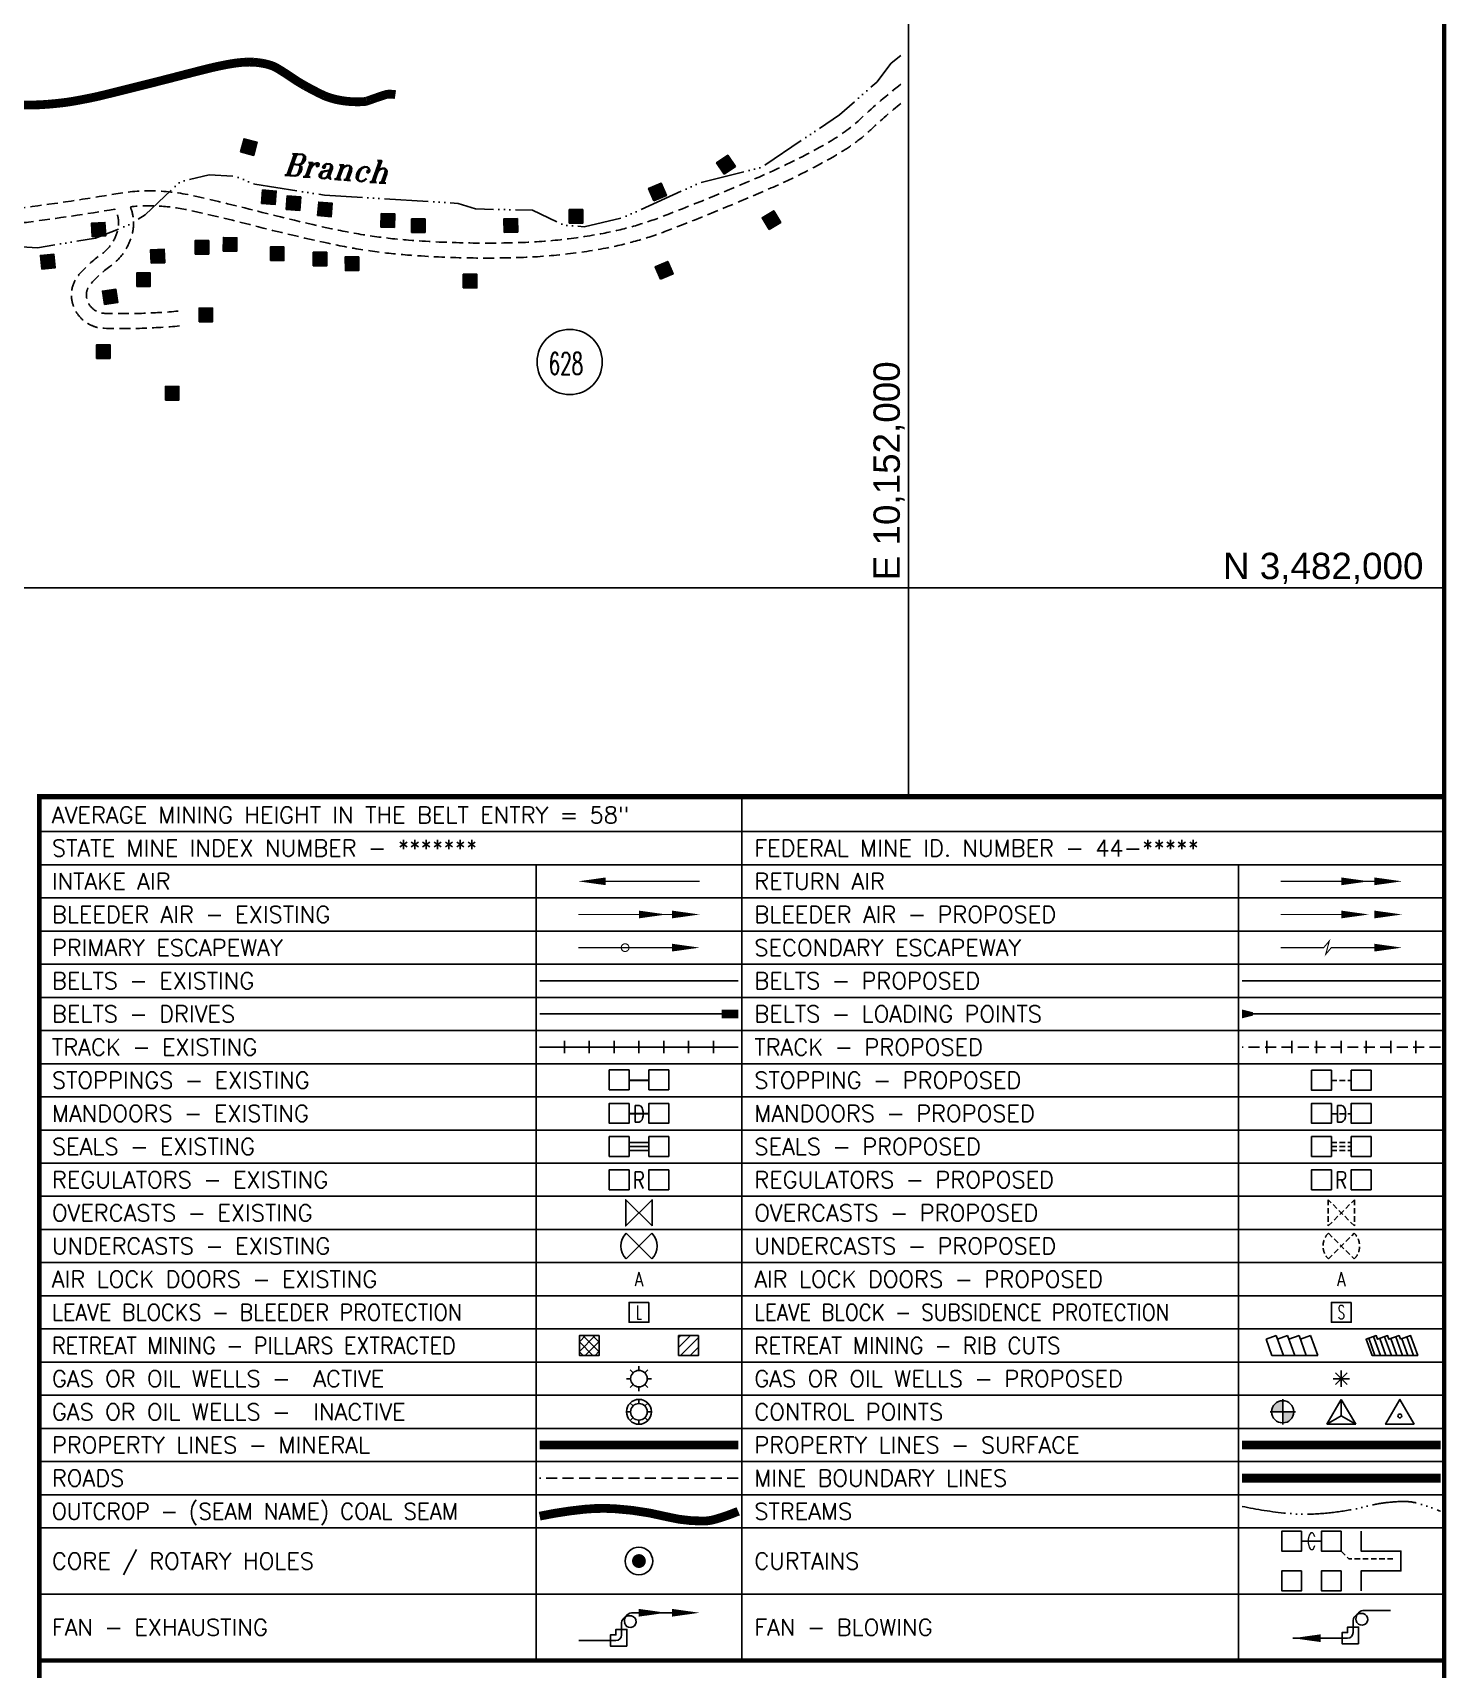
# Model space of a CAD drawing. Header units: inches. Extents: x 10131215 to 10153225, y 3476725 to 3491422.
# Drawn here: x 10150005 to 10153225, y 3479537 to 3483264 of the extents above; entities that cross this region are included whole.
import ezdxf
from ezdxf.enums import TextEntityAlignment as Align

# ---------------------------------------------------------------- set-up
doc = ezdxf.new("R2010")
doc.units = ezdxf.units.IN
doc.header["$LTSCALE"] = 100
doc.header["$MEASUREMENT"] = 0
for name, pattern in [('DASHDOT', [1, 0.5, -0.25, 0, -0.25]), ('DASHED', [0.75, 0.5, -0.25]), ('DASHED2', [0.375, 0.25, -0.125]), ('HIDDEN', [0.375, 0.25, -0.125]), ('HIDDEN2', [0.1875, 0.125, -0.0625]), ('PHANTOM', [2.5, 1.25, -0.25, 0.25, -0.25, 0.25, -0.25]), ('STREAM', [1.5, 1, -0.125, 0, -0.125, 0, -0.125, 0, -0.125])]:
    doc.linetypes.add(name, pattern=pattern)
for name, color, linetype in [('BUILDINGS', 7, 'CONTINUOUS'), ('GRID COORDINATES-VA SOUTH NAD27', 252, 'CONTINUOUS'), ('OUTCROP-UPPER MASON-IMBODEN', 7, 'CONTINUOUS'), ('ROADS', 34, 'DASHED2'), ('ROADS-ROUTE NUMBER LABELS', 34, 'CONTINUOUS'), ('TITLE BLOCK-LEGEND-BORDER', 7, 'CONTINUOUS'), ('WATER-SURFACE', 140, 'STREAM')]:
    doc.layers.add(name, color=color, linetype=linetype)
doc.styles.add('CURT', font='SIMPLEX.shx', dxfattribs={"width": 0.6, "height": 18})
doc.styles.add('GRIDLINE LABEL', font='ARIAL.TTF', dxfattribs={"height": 60})
doc.styles.add('LEGEND', font='simplex.shx', dxfattribs={"height": 30})
doc.styles.add('ROMANS', font='ROMANS.SHX')
doc.styles.add('ROMANT', font='ROMANT.SHX', dxfattribs={"width": 2063.613351, "height": 165.089068})

msp = doc.modelspace()

# ---------------------------------------------------------------- hatches: boundary and pattern name
at = {"layer": 'TITLE BLOCK-LEGEND-BORDER'}
h = msp.add_hatch(dxfattribs=at)
h.set_pattern_fill('ANSI37', color=256, scale=125.847468, style=0)
h.set_pattern_definition([(45, (9293520.722, 3225511.552), (-11.12344975, 11.12344975), []), (135, (9293520.722, 3225511.552), (-11.12344975, -11.12344975), [])])
h.paths.add_polyline_path([(10151295.3, 3480297.3), (10151295.3, 3480252.1), (10151250.1, 3480252.1), (10151250.1, 3480297.3)])
h = msp.add_hatch(dxfattribs=at)
h.set_pattern_fill('ANSI31', color=256, scale=125.847468, style=0)
h.set_pattern_definition([(45, (9293515.272, 3225511.552), (-11.12344975, 11.12344975), [])])
h.paths.add_polyline_path([(10151521.5, 3480297.3), (10151521.5, 3480252.1), (10151476.3, 3480252.1), (10151476.3, 3480297.3)])
h = msp.add_hatch(dxfattribs=at)
h.set_pattern_fill('ANSI31', color=256, scale=94.385601, angle=65, style=0)
h.set_pattern_definition([(110, (9293429.511, 3225511.552), (-11.0866816, -4.0352221), [])])
h.paths.add_polyline_path([(10153120.5, 3480289), (10153143.5, 3480297.3), (10153160, 3480252.1), (10153055.8, 3480252.1), (10153042.4, 3480289), (10153065.4, 3480297.3), (10153068.4, 3480289), (10153091.4, 3480297.3), (10153094.5, 3480289), (10153117.5, 3480297.3)])
h = msp.add_hatch(color=256, dxfattribs=at)
h.paths.add_polyline_path([(10152852.4, 3480148.9, 0.414214), (10152827.3, 3480123.7), (10152852.4, 3480123.7)])
h.paths.add_polyline_path([(10152877.6, 3480123.7), (10152852.4, 3480123.7), (10152852.4, 3480098.5, 0.414214)])

# ---------------------------------------------------------------- linework, layer by layer
at = {"layer": 'BUILDINGS'}
for points in [[(10150478.3, 3482992.9), (10150486.3, 3483022.9), (10150516.2, 3483014.9), (10150508.2, 3482985)], [(10151579.8, 3482942.4), (10151562.6, 3482968.1), (10151588.3, 3482985.4), (10151605.5, 3482959.7)], [(10151419.8, 3482881.3), (10151407.7, 3482909.8), (10151436.2, 3482921.9), (10151448.3, 3482893.5)], [(10150526.1, 3482875.3), (10150528.6, 3482906.2), (10150559.5, 3482903.7), (10150556.9, 3482872.8)], [(10150582.4, 3482861.7), (10150584.4, 3482892.5), (10150615.3, 3482890.5), (10150613.3, 3482859.6)], [(10150653.6, 3482847.8), (10150656.4, 3482878.7), (10150687.2, 3482875.8), (10150684.4, 3482845)], [(10150797.8, 3482821.7), (10150798.6, 3482852.6), (10150829.5, 3482851.9), (10150828.8, 3482820.9)], [(10151227, 3482830.4), (10151227, 3482861.4), (10151257.9, 3482861.4), (10151257.9, 3482830.4)], [(10151682.4, 3482816.5), (10151666.4, 3482843.1), (10151693, 3482859), (10151708.9, 3482832.5)], [(10150140.4, 3482799.6), (10150138.5, 3482830.5), (10150169.4, 3482832.4), (10150171.3, 3482801.5)], [(10150898.7, 3482840.4), (10150898.7, 3482809.5), (10150867.8, 3482809.5), (10150867.8, 3482840.4)], [(10151109.1, 3482841.4), (10151109.8, 3482810.4), (10151078.9, 3482809.7), (10151078.1, 3482840.7)], [(10150374.8, 3482760.1), (10150374.8, 3482791), (10150405.8, 3482791), (10150405.8, 3482760.1)], [(10150438.6, 3482767.2), (10150439.2, 3482798.1), (10150470.1, 3482797.6), (10150469.6, 3482766.6)], [(10150546.2, 3482745.5), (10150546.2, 3482776.5), (10150577.2, 3482776.5), (10150577.2, 3482745.5)], [(10150025.2, 3482726.2), (10150022.2, 3482757), (10150053, 3482760), (10150056, 3482729.2)], [(10150274.4, 3482739.3), (10150273.4, 3482770.2), (10150304.3, 3482771.2), (10150305.4, 3482740.3)], [(10150643.7, 3482733.3), (10150643.7, 3482764.3), (10150674.6, 3482764.3), (10150674.6, 3482733.3)], [(10150747.5, 3482754.2), (10150747.9, 3482723.2), (10150717, 3482722.8), (10150716.5, 3482753.7)], [(10151435, 3482702.9), (10151422.8, 3482731.4), (10151451.3, 3482743.5), (10151463.5, 3482715.1)], [(10150241.7, 3482686.4), (10150241.7, 3482717.4), (10150272.7, 3482717.4), (10150272.7, 3482686.4)], [(10150985.7, 3482683.3), (10150985.7, 3482714.2), (10151016.7, 3482714.2), (10151016.7, 3482683.3)], [(10150168.2, 3482645.3), (10150163.4, 3482675.9), (10150194, 3482680.7), (10150198.8, 3482650.1)], [(10150383.7, 3482606.3), (10150383.7, 3482637.2), (10150414.7, 3482637.2), (10150414.7, 3482606.3)], [(10150150.2, 3482522.6), (10150150.2, 3482553.6), (10150181.2, 3482553.6), (10150181.2, 3482522.6)], [(10150306.9, 3482427.9), (10150306.9, 3482458.9), (10150337.9, 3482458.9), (10150337.9, 3482427.9)]]:
    msp.add_lwpolyline(points, close=True, dxfattribs=at)
for points in [[(10150486.3, 3483022.9), (10150516.2, 3483014.9), (10150478.3, 3482992.9), (10150508.2, 3482985)], [(10151562.6, 3482968.1), (10151588.3, 3482985.4), (10151579.8, 3482942.4), (10151605.5, 3482959.7)], [(10151407.7, 3482909.8), (10151436.2, 3482921.9), (10151419.8, 3482881.3), (10151448.3, 3482893.5)], [(10150528.6, 3482906.2), (10150559.5, 3482903.7), (10150526.1, 3482875.3), (10150556.9, 3482872.8)], [(10150584.4, 3482892.5), (10150615.3, 3482890.5), (10150582.4, 3482861.7), (10150613.3, 3482859.6)], [(10150656.4, 3482878.7), (10150687.2, 3482875.8), (10150653.6, 3482847.8), (10150684.4, 3482845)], [(10150798.6, 3482852.6), (10150829.5, 3482851.9), (10150797.8, 3482821.7), (10150828.8, 3482820.9)], [(10151227, 3482861.4), (10151257.9, 3482861.4), (10151227, 3482830.4), (10151257.9, 3482830.4)], [(10151666.4, 3482843.1), (10151693, 3482859), (10151682.4, 3482816.5), (10151708.9, 3482832.5)], [(10150138.5, 3482830.5), (10150169.4, 3482832.4), (10150140.4, 3482799.6), (10150171.3, 3482801.5)], [(10150898.7, 3482809.5), (10150867.8, 3482809.5), (10150898.7, 3482840.4), (10150867.8, 3482840.4)], [(10151109.8, 3482810.4), (10151078.9, 3482809.7), (10151109.1, 3482841.4), (10151078.1, 3482840.7)], [(10150374.8, 3482791), (10150405.8, 3482791), (10150374.8, 3482760.1), (10150405.8, 3482760.1)], [(10150439.2, 3482798.1), (10150470.1, 3482797.6), (10150438.6, 3482767.2), (10150469.6, 3482766.6)], [(10150546.2, 3482776.5), (10150577.2, 3482776.5), (10150546.2, 3482745.5), (10150577.2, 3482745.5)], [(10150022.2, 3482757), (10150053, 3482760), (10150025.2, 3482726.2), (10150056, 3482729.2)], [(10150273.4, 3482770.2), (10150304.3, 3482771.2), (10150274.4, 3482739.3), (10150305.4, 3482740.3)], [(10150643.7, 3482764.3), (10150674.6, 3482764.3), (10150643.7, 3482733.3), (10150674.6, 3482733.3)], [(10150747.9, 3482723.2), (10150717, 3482722.8), (10150747.5, 3482754.2), (10150716.5, 3482753.7)], [(10151422.8, 3482731.4), (10151451.3, 3482743.5), (10151435, 3482702.9), (10151463.5, 3482715.1)], [(10150241.7, 3482717.4), (10150272.7, 3482717.4), (10150241.7, 3482686.4), (10150272.7, 3482686.4)], [(10150985.7, 3482714.2), (10151016.7, 3482714.2), (10150985.7, 3482683.3), (10151016.7, 3482683.3)], [(10150163.4, 3482675.9), (10150194, 3482680.7), (10150168.2, 3482645.3), (10150198.8, 3482650.1)], [(10150383.7, 3482637.2), (10150414.7, 3482637.2), (10150383.7, 3482606.3), (10150414.7, 3482606.3)], [(10150150.2, 3482553.6), (10150181.2, 3482553.6), (10150150.2, 3482522.6), (10150181.2, 3482522.6)], [(10150306.9, 3482458.9), (10150337.9, 3482458.9), (10150306.9, 3482427.9), (10150337.9, 3482427.9)]]:
    msp.add_solid(points, dxfattribs=at)
at = {"layer": 'GRID COORDINATES-VA SOUTH NAD27'}
for p, q in [((10152000, 3481525.9), (10152000, 3490730)), ((10153220, 3482000), (10131220, 3482000))]:
    msp.add_line(p, q, dxfattribs=at)
at = {"layer": 'OUTCROP-UPPER MASON-IMBODEN', "const_width": 20}
msp.add_lwpolyline([(10150831, 3483123.4, 0.040288), (10150815.9, 3483124.4, 0.07528), (10150807.8, 3483123, 0.001226), (10150794.8, 3483118.7, 0.002367), (10150788, 3483116.4, 0.006305), (10150774.2, 3483111.5, -0.011379), (10150766.5, 3483108.9, -0.058924), (10150759.7, 3483107.5, -0.0234), (10150742, 3483107, -0.010709), (10150729.1, 3483107.5, -0.013274), (10150718.8, 3483108.4, -0.018521), (10150702.2, 3483111, -0.022013), (10150688.5, 3483114.2, -0.0139), (10150676.8, 3483117.9, -0.021248), (10150669.3, 3483120.8, -0.00923), (10150660.7, 3483124.8, -0.00629), (10150648.2, 3483131.1, -0.007201), (10150624.5, 3483143.8, -0.011058), (10150609.4, 3483152.7, -0.012902), (10150595.1, 3483162, 0.009743), (10150576.2, 3483174.5, 0.005832), (10150562.1, 3483183.2, 0.015338), (10150556.5, 3483186.3, 0.029107), (10150552.1, 3483188.3, 0.018311), (10150544.8, 3483190.8, 0.016396), (10150536.2, 3483193.1, 0.014927), (10150526.7, 3483195, 0.012027), (10150516.6, 3483196.4, 0.01418), (10150508, 3483197.2, 0.013357), (10150500.9, 3483197.4, 0.009882), (10150491.3, 3483197.3, 0.018862), (10150475, 3483196.1, 0.015762), (10150455.6, 3483193.4, 0.008534), (10150430, 3483188.5, 0.009304), (10150406.7, 3483183.2, 0.00327), (10150347.3, 3483168.1, -0.002377), (10150265.6, 3483147.2, -0.000691), (10150195.9, 3483129.8, -0.001393), (10150161.4, 3483121.3, -0.009104), (10150138.1, 3483116.1, -0.005871), (10150101.7, 3483109.1, -0.013639), (10150074.7, 3483105, -0.010605), (10150039.7, 3483101.5, -0.013173), (10150008.6, 3483099.8, -0.015028), (10149981.3, 3483099.8, -0.010916)], format="xyb", dxfattribs=at)
at = {"layer": 'ROADS', "flags": 128}
for points in [[(10150192.1, 3482862.7, -0.010749), (10149995.2, 3482833.1, -0.057594), (10149918.4, 3482832.1, -0.068397), (10149749.7, 3482873.2, -0.037216), (10149676.5, 3482908.6, 0.023918), (10149590.4, 3482953.1, 0.024244), (10149369.1, 3483041.6, -0.035735), (10149289.7, 3483075.5, 0.016681), (10149271.4, 3483084.2, -0.193128), (10149184.5, 3483171.8, -0.159251), (10149174.7, 3483287.8, -0.047966), (10149202.6, 3483370, 0.027791), (10149222, 3483420.4, 0.339488), (10149211.7, 3483449.3, 0.059353), (10149169.1, 3483470.2, 0.01291), (10149034.5, 3483513.5, -0.016983), (10148971.1, 3483534.5, -0.023065)], [(10151982.7, 3483146.9, 0.024422), (10151892.9, 3483070.3, -0.056113), (10151823.5, 3483018.3, -0.029734), (10151673.8, 3482942, -0.010763), (10151440.9, 3482846.3, -0.045424), (10151304.1, 3482807.3, -0.039334), (10151109.3, 3482786.2, -0.026358), (10150861.1, 3482792, -0.033266), (10150695.9, 3482815.8, -0.010373), (10150527.6, 3482855.2, 0.00775), (10150368.6, 3482893.4, 0.098333), (10150193.8, 3482897.5, -0.011162), (10149990.8, 3482866.8, -0.057594), (10149921.9, 3482865.9, -0.068397), (10149762.1, 3482904.9, -0.037216), (10149693.4, 3482938.1, 0.023918), (10149604.6, 3482984, 0.024244), (10149380.2, 3483073.8, -0.035735), (10149305.2, 3483105.8, 0.016681), (10149284.9, 3483115.4, -0.193128), (10149215.8, 3483185, -0.085342), (10149204, 3483235.6)], [(10151982.7, 3483103.5, 0.018796), (10151916.2, 3483045.5, -0.056113), (10151840.7, 3482988.9, -0.029734), (10151687.4, 3482910.8, -0.010763), (10151453.2, 3482814.6, -0.045424), (10151310.4, 3482773.9, -0.039334), (10151110.4, 3482752.2, -0.026358), (10150858.5, 3482758.1, -0.033266), (10150688.8, 3482782.5, -0.010373), (10150519.2, 3482822.3, 0.00775), (10150361.2, 3482860.2, 0.081444), (10150227.2, 3482867.9)], [(10150206.6, 3482899.6, 0.022982), (10150206.6, 3482899.6, 0.022982)], [(10150217.7, 3482886, 0.072997), (10150217.7, 3482886, 0.072997)], [(10150339.5, 3482596.6, -0.030585), (10150167.8, 3482591.2, -0.3391), (10150094.9, 3482650.6, -0.240437), (10150110.2, 3482713.4, -0.061129), (10150160.7, 3482759.4, 0.177779), (10150198.4, 3482814.2, 0.191503), (10150192.1, 3482862.7, 0.072997)], [(10150336.4, 3482630.4, -0.030585), (10150168.8, 3482625.2, -0.3391), (10150128, 3482658.5, -0.240437), (10150135.9, 3482691.2, -0.061129), (10150180.3, 3482731.6, 0.177779), (10150231.3, 3482805.8, 0.159251), (10150227.2, 3482867.9, 0.072997)], [(10150189.4, 3482867.2, 0.072997), (10150189.4, 3482867.2, 0.072997)], [(10150199.7, 3482864, -0.011162), (10150199.7, 3482864, -0.011162)]]:
    msp.add_lwpolyline(points, format="xyb", dxfattribs=at)
at = {"layer": 'ROADS-ROUTE NUMBER LABELS'}
msp.add_circle((10151228, 3482514.5), 74.3, dxfattribs=at)
at = {"layer": 'TITLE BLOCK-LEGEND-BORDER', "color": 36}
for p, q in [((10151216.2, 3480940.2), (10151216.2, 3480968.4)), ((10151272.7, 3480940.2), (10151272.7, 3480968.4)), ((10151329.3, 3480940.2), (10151329.3, 3480968.4)), ((10151385.8, 3480940.2), (10151385.8, 3480968.4)), ((10151442.3, 3480940.2), (10151442.3, 3480968.4)), ((10151498.9, 3480940.2), (10151498.9, 3480968.4)), ((10151555.4, 3480940.2), (10151555.4, 3480968.4)), ((10152816.2, 3480940.2), (10152816.2, 3480968.4)), ((10152872.8, 3480940.2), (10152872.8, 3480968.4)), ((10152929.3, 3480940.2), (10152929.3, 3480968.4)), ((10152985.9, 3480940.2), (10152985.9, 3480968.4)), ((10153042.4, 3480940.2), (10153042.4, 3480968.4)), ((10153099, 3480940.2), (10153099, 3480968.4)), ((10153155.5, 3480940.2), (10153155.5, 3480968.4))]:
    msp.add_line(p, q, dxfattribs=at)
at = {"layer": 'TITLE BLOCK-LEGEND-BORDER', "color": 10}
for p, q in [((10151363.2, 3480737), (10151408.4, 3480737)), ((10151363.2, 3480727.8), (10151408.4, 3480727.8)), ((10151363.2, 3480718.6), (10151408.4, 3480718.6))]:
    msp.add_line(p, q, dxfattribs=at)
at = {"layer": 'TITLE BLOCK-LEGEND-BORDER', "color": 5, "linetype": 'HIDDEN2'}
for p, q in [((10152963.3, 3480737), (10153008.5, 3480737)), ((10152963.3, 3480727.8), (10153008.5, 3480727.8)), ((10152963.3, 3480718.6), (10153008.5, 3480718.6)), ((10152956.5, 3480471.8), (10153015.3, 3480530.6)), ((10152956.5, 3480530.6), (10153015.3, 3480471.8))]:
    msp.add_line(p, q, dxfattribs=at)
at = {"layer": 'TITLE BLOCK-LEGEND-BORDER', "color": 7}
for p, q in [((10151356.4, 3480471.8), (10151415.2, 3480530.6)), ((10151356.4, 3480530.6), (10151415.2, 3480471.8))]:
    msp.add_line(p, q, dxfattribs=at)
at = {"layer": 'TITLE BLOCK-LEGEND-BORDER'}
for p, q in [((10152837.5, 3480297.3), (10152814.5, 3480289)), ((10152827.9, 3480252.1), (10152814.5, 3480289)), ((10152854, 3480252.1), (10152837.5, 3480297.3)), ((10152863.5, 3480297.3), (10152840.5, 3480289)), ((10152880, 3480252.1), (10152863.5, 3480297.3)), ((10152889.6, 3480297.3), (10152866.6, 3480289)), ((10152906, 3480252.1), (10152889.6, 3480297.3)), ((10152915.6, 3480297.3), (10152892.6, 3480289)), ((10152932.1, 3480252.1), (10152915.6, 3480297.3)), ((10152932.1, 3480252.1), (10152827.9, 3480252.1)), ((10152852.4, 3480094.8), (10152852.4, 3480152.6)), ((10152823.5, 3480123.7), (10152881.4, 3480123.7)), ((10153220.1, 3480085.9), (10152807.5, 3480085.9))]:
    msp.add_line(p, q, dxfattribs=at)
at = {"layer": 'TITLE BLOCK-LEGEND-BORDER', "color": 30}
for p, q in [((10151365.8, 3480219.2), (10151372.5, 3480212.6)), ((10151385.8, 3480227.5), (10151385.8, 3480218.1)), ((10151399.1, 3480212.6), (10151405.8, 3480219.2)), ((10151357.5, 3480199.2), (10151366.9, 3480199.2)), ((10151365.8, 3480179.2), (10151372.5, 3480185.9)), ((10151385.8, 3480180.3), (10151385.8, 3480170.9)), ((10151399.1, 3480185.9), (10151405.8, 3480179.2)), ((10151404.7, 3480199.2), (10151414.1, 3480199.2))]:
    msp.add_line(p, q, dxfattribs=at)
at = {"layer": 'TITLE BLOCK-LEGEND-BORDER', "color": 171}
for p, q in [((10152972.5, 3480185.9), (10152999.2, 3480212.6)), ((10152972.5, 3480212.6), (10152999.2, 3480185.9)), ((10152985.9, 3480218.1), (10152985.9, 3480180.3)), ((10152967, 3480199.2), (10153004.8, 3480199.2))]:
    msp.add_line(p, q, dxfattribs=at)
at = {"layer": 'TITLE BLOCK-LEGEND-BORDER', "color": 11}
for p, q in [((10151365.8, 3480143.7), (10151372.5, 3480137)), ((10151385.8, 3480152), (10151385.8, 3480142.6)), ((10151399.1, 3480137), (10151405.8, 3480143.7)), ((10151357.5, 3480123.7), (10151366.9, 3480123.7)), ((10151365.8, 3480103.7), (10151372.5, 3480110.4)), ((10151385.8, 3480104.8), (10151385.8, 3480095.4)), ((10151399.1, 3480110.4), (10151405.8, 3480103.7)), ((10151404.7, 3480123.7), (10151414.1, 3480123.7))]:
    msp.add_line(p, q, dxfattribs=at)
at = {"layer": 'TITLE BLOCK-LEGEND-BORDER', "color": 242}
for p, q in [((10152985.9, 3480152.1), (10152953.2, 3480095.4)), ((10152985.9, 3480114.3), (10152985.9, 3480152.1)), ((10153018.6, 3480095.4), (10152985.9, 3480152.1)), ((10152953.2, 3480095.4), (10152985.9, 3480114.3)), ((10152953.2, 3480095.4), (10153018.6, 3480095.4)), ((10152985.9, 3480114.3), (10153018.6, 3480095.4))]:
    msp.add_line(p, q, dxfattribs=at)
at = {"layer": 'TITLE BLOCK-LEGEND-BORDER', "color": 34, "linetype": 'HIDDEN'}
msp.add_line((10151612, 3479972.7), (10151159.6, 3479972.7), dxfattribs=at)
at = {"layer": 'TITLE BLOCK-LEGEND-BORDER', "color": 1}
for p, q in [((10151346, 3479615.6), (10151346, 3479643.6)), ((10151368.6, 3479666.1), (10151472.6, 3479666.1)), ((10151249, 3479603), (10151333.4, 3479603))]:
    msp.add_line(p, q, dxfattribs=at)
at = {"layer": 'TITLE BLOCK-LEGEND-BORDER', "color": 5}
for p, q in [((10153012.6, 3479620.8), (10153012.6, 3479648.8)), ((10153035.2, 3479671.4), (10153098.2, 3479671.4)), ((10152875.6, 3479608.2), (10153000, 3479608.2))]:
    msp.add_line(p, q, dxfattribs=at)
at = {"layer": 'TITLE BLOCK-LEGEND-BORDER', "const_width": 10}
msp.add_lwpolyline([(10131220, 3476730), (10131220, 3490730), (10153220, 3490730), (10153220, 3476730)], close=True, dxfattribs=at)
at = {"layer": 'TITLE BLOCK-LEGEND-BORDER', "color": 7, "const_width": 10, "flags": 128}
msp.add_lwpolyline([(10150019.9, 3481525.9), (10153220, 3481525.9), (10153220, 3476730), (10150019.9, 3476730)], close=True, dxfattribs=at)
at = {"layer": 'TITLE BLOCK-LEGEND-BORDER'}
for points in [[(10150019.9, 3481520.6), (10150019.9, 3481445.1), (10151620, 3481445.1), (10151620, 3481520.6)], [(10153220.1, 3481445.1), (10153220.1, 3481520.6), (10151620, 3481520.6), (10151620, 3481445.1)], [(10151620, 3481445.1), (10151620, 3481369.6), (10150019.9, 3481369.6), (10150019.9, 3481445.1)], [(10151620, 3481445.1), (10151620, 3481369.6), (10153220.1, 3481369.6), (10153220.1, 3481445.1)], [(10150019.9, 3481294.1), (10150019.9, 3481369.6), (10151151.6, 3481369.6), (10151151.6, 3481294.1)], [(10151151.6, 3481369.6), (10151151.6, 3481294.1), (10151620, 3481294.1), (10151620, 3481369.6)], [(10151620, 3481294.1), (10151620, 3481369.6), (10152751.7, 3481369.6), (10152751.7, 3481294.1)], [(10152751.7, 3481369.6), (10152751.7, 3481294.1), (10153220.1, 3481294.1), (10153220.1, 3481369.6)], [(10150019.9, 3481218.6), (10150019.9, 3481294.1), (10151151.6, 3481294.1), (10151151.6, 3481218.6)], [(10151151.6, 3481294.1), (10151151.6, 3481218.6), (10151620, 3481218.6), (10151620, 3481294.1)], [(10151620, 3481218.6), (10151620, 3481294.1), (10152751.7, 3481294.1), (10152751.7, 3481218.6)], [(10152751.7, 3481294.1), (10152751.7, 3481218.6), (10153220.1, 3481218.6), (10153220.1, 3481294.1)], [(10150019.9, 3481143.1), (10150019.9, 3481218.6), (10151151.6, 3481218.6), (10151151.6, 3481143.1)], [(10151151.6, 3481218.6), (10151151.6, 3481143.1), (10151620, 3481143.1), (10151620, 3481218.6)], [(10151620, 3481143.1), (10151620, 3481218.6), (10152751.7, 3481218.6), (10152751.7, 3481143.1)], [(10152751.7, 3481218.6), (10152751.7, 3481143.1), (10153220.1, 3481143.1), (10153220.1, 3481218.6)], [(10150019.9, 3481067.6), (10150019.9, 3481143.1), (10151151.6, 3481143.1), (10151151.6, 3481067.6)], [(10151151.6, 3481143.1), (10151151.6, 3481067.6), (10151620, 3481067.6), (10151620, 3481143.1)], [(10151620, 3481067.6), (10151620, 3481143.1), (10152751.7, 3481143.1), (10152751.7, 3481067.6)], [(10152751.7, 3481143.1), (10152751.7, 3481067.6), (10153220.1, 3481067.6), (10153220.1, 3481143.1)], [(10150019.9, 3480992), (10150019.9, 3481067.6), (10151151.6, 3481067.6), (10151151.6, 3480992)], [(10151151.6, 3481067.6), (10151151.6, 3480992), (10151620, 3480992), (10151620, 3481067.6)], [(10151620, 3480992), (10151620, 3481067.6), (10152751.7, 3481067.6), (10152751.7, 3480992)], [(10152751.7, 3481067.6), (10152751.7, 3480992), (10153220.1, 3480992), (10153220.1, 3481067.6)], [(10150019.9, 3480916.5), (10150019.9, 3480992), (10151151.6, 3480992), (10151151.6, 3480916.5)], [(10151151.6, 3480992), (10151151.6, 3480916.5), (10151620, 3480916.5), (10151620, 3480992)], [(10151620, 3480916.5), (10151620, 3480992), (10152751.7, 3480992), (10152751.7, 3480916.5)], [(10152751.7, 3480992), (10152751.7, 3480916.5), (10153220.1, 3480916.5), (10153220.1, 3480992)], [(10150019.9, 3480841), (10150019.9, 3480916.5), (10151151.6, 3480916.5), (10151151.6, 3480841)], [(10151151.6, 3480916.5), (10151151.6, 3480841), (10151620, 3480841), (10151620, 3480916.5)], [(10151620, 3480841), (10151620, 3480916.5), (10152751.7, 3480916.5), (10152751.7, 3480841)], [(10152751.7, 3480916.5), (10152751.7, 3480841), (10153220.1, 3480841), (10153220.1, 3480916.5)], [(10150019.9, 3480765.5), (10150019.9, 3480841), (10151151.6, 3480841), (10151151.6, 3480765.5)], [(10151151.6, 3480841), (10151151.6, 3480765.5), (10151620, 3480765.5), (10151620, 3480841)], [(10151620, 3480765.5), (10151620, 3480841), (10152751.7, 3480841), (10152751.7, 3480765.5)], [(10152751.7, 3480841), (10152751.7, 3480765.5), (10153220.1, 3480765.5), (10153220.1, 3480841)], [(10150019.9, 3480690), (10150019.9, 3480765.5), (10151151.6, 3480765.5), (10151151.6, 3480690)], [(10151151.6, 3480765.5), (10151151.6, 3480690), (10151620, 3480690), (10151620, 3480765.5)], [(10151620, 3480690), (10151620, 3480765.5), (10152751.7, 3480765.5), (10152751.7, 3480690)], [(10152751.7, 3480765.5), (10152751.7, 3480690), (10153220.1, 3480690), (10153220.1, 3480765.5)], [(10150019.9, 3480614.5), (10150019.9, 3480690), (10151151.6, 3480690), (10151151.6, 3480614.5)], [(10151151.6, 3480690), (10151151.6, 3480614.5), (10151620, 3480614.5), (10151620, 3480690)], [(10151620, 3480614.5), (10151620, 3480690), (10152751.7, 3480690), (10152751.7, 3480614.5)], [(10152751.7, 3480690), (10152751.7, 3480614.5), (10153220.1, 3480614.5), (10153220.1, 3480690)], [(10150019.9, 3480539), (10150019.9, 3480614.5), (10151151.6, 3480614.5), (10151151.6, 3480539)], [(10151151.6, 3480614.5), (10151151.6, 3480539), (10151620, 3480539), (10151620, 3480614.5)], [(10151620, 3480539), (10151620, 3480614.5), (10152751.7, 3480614.5), (10152751.7, 3480539)], [(10152751.7, 3480614.5), (10152751.7, 3480539), (10153220.1, 3480539), (10153220.1, 3480614.5)], [(10150019.9, 3480463.5), (10150019.9, 3480539), (10151151.6, 3480539), (10151151.6, 3480463.5)], [(10151151.6, 3480539), (10151151.6, 3480463.5), (10151620, 3480463.5), (10151620, 3480539)], [(10151620, 3480463.5), (10151620, 3480539), (10152751.7, 3480539), (10152751.7, 3480463.5)], [(10152751.7, 3480539), (10152751.7, 3480463.5), (10153220.1, 3480463.5), (10153220.1, 3480539)], [(10150019.9, 3480388), (10150019.9, 3480463.5), (10151151.6, 3480463.5), (10151151.6, 3480388)], [(10151151.6, 3480463.5), (10151151.6, 3480388), (10151620, 3480388), (10151620, 3480463.5)], [(10151620, 3480388), (10151620, 3480463.5), (10152751.7, 3480463.5), (10152751.7, 3480388)], [(10152751.7, 3480463.5), (10152751.7, 3480388), (10153220.1, 3480388), (10153220.1, 3480463.5)], [(10150019.9, 3480312.5), (10150019.9, 3480388), (10151151.6, 3480388), (10151151.6, 3480312.5)], [(10151151.6, 3480388), (10151151.6, 3480312.5), (10151620, 3480312.5), (10151620, 3480388)], [(10151620, 3480312.5), (10151620, 3480388), (10152751.7, 3480388), (10152751.7, 3480312.5)], [(10152751.7, 3480388), (10152751.7, 3480312.5), (10153220.1, 3480312.5), (10153220.1, 3480388)], [(10150019.9, 3480237), (10150019.9, 3480312.5), (10151151.6, 3480312.5), (10151151.6, 3480237)], [(10151151.6, 3480312.5), (10151151.6, 3480237), (10151620, 3480237), (10151620, 3480312.5)], [(10151620, 3480237), (10151620, 3480312.5), (10152751.7, 3480312.5), (10152751.7, 3480237)], [(10152751.7, 3480312.5), (10152751.7, 3480237), (10153220.1, 3480237), (10153220.1, 3480312.5)], [(10153120.5, 3480289), (10153143.5, 3480297.3), (10153160, 3480252.1), (10153055.8, 3480252.1), (10153042.4, 3480289), (10153065.4, 3480297.3), (10153068.4, 3480289), (10153091.4, 3480297.3), (10153094.5, 3480289), (10153117.5, 3480297.3)], [(10150019.9, 3480161.5), (10150019.9, 3480237), (10151151.6, 3480237), (10151151.6, 3480161.5)], [(10151151.6, 3480237), (10151151.6, 3480161.5), (10151620, 3480161.5), (10151620, 3480237)], [(10151620, 3480161.5), (10151620, 3480237), (10152751.7, 3480237), (10152751.7, 3480161.5)], [(10152751.7, 3480237), (10152751.7, 3480161.5), (10153220.1, 3480161.5), (10153220.1, 3480237)], [(10150019.9, 3480085.9), (10150019.9, 3480161.5), (10151151.6, 3480161.5), (10151151.6, 3480085.9)], [(10151151.6, 3480161.5), (10151151.6, 3480085.9), (10151620, 3480085.9), (10151620, 3480161.5)], [(10151620, 3480085.9), (10151620, 3480161.5), (10152751.7, 3480161.5), (10152751.7, 3480085.9)], [(10152751.7, 3480161.5), (10152751.7, 3480085.9), (10153220.1, 3480085.9), (10153220.1, 3480161.5)], [(10150019.9, 3480010.4), (10150019.9, 3480085.9), (10151151.6, 3480085.9), (10151151.6, 3480010.4)], [(10151151.6, 3480085.9), (10151151.6, 3480010.4), (10151620, 3480010.4), (10151620, 3480085.9)], [(10151620, 3480010.4), (10151620, 3480085.9), (10152751.7, 3480085.9), (10152751.7, 3480010.4)], [(10152751.7, 3480085.9), (10152751.7, 3480010.4), (10153220.1, 3480010.4), (10153220.1, 3480085.9)], [(10150019.9, 3479934.9), (10150019.9, 3480010.4), (10151151.6, 3480010.4), (10151151.6, 3479934.9)], [(10151151.6, 3480010.4), (10151151.6, 3479934.9), (10151620, 3479934.9), (10151620, 3480010.4)], [(10151620, 3479934.9), (10151620, 3480010.4), (10152751.7, 3480010.4), (10152751.7, 3479934.9)], [(10152751.7, 3480010.4), (10152751.7, 3479934.9), (10153220.1, 3479934.9), (10153220.1, 3480010.4)], [(10150019.9, 3479859.4), (10150019.9, 3479934.9), (10151151.6, 3479934.9), (10151151.6, 3479859.4)], [(10151151.6, 3479934.9), (10151151.6, 3479859.4), (10151620, 3479859.4), (10151620, 3479934.9)], [(10151620, 3479859.4), (10151620, 3479934.9), (10152751.7, 3479934.9), (10152751.7, 3479859.4)], [(10152751.7, 3479934.9), (10152751.7, 3479859.4), (10153220.1, 3479859.4), (10153220.1, 3479934.9)], [(10150019.9, 3479859.4), (10150019.9, 3479708.4), (10151151.6, 3479708.4), (10151151.6, 3479859.4)], [(10151620, 3479708.4), (10151620, 3479859.4), (10151151.6, 3479859.4), (10151151.6, 3479708.4)], [(10151620, 3479859.4), (10151620, 3479708.4), (10152751.7, 3479708.4), (10152751.7, 3479859.4)], [(10152751.7, 3479859.4), (10152751.7, 3479708.4), (10153220.1, 3479708.4), (10153220.1, 3479859.4)], [(10151151.6, 3479708.4), (10151151.6, 3479557.4), (10150019.9, 3479557.4), (10150019.9, 3479708.4)], [(10151151.6, 3479557.4), (10151151.6, 3479708.4), (10151620, 3479708.4), (10151620, 3479557.4)], [(10152751.7, 3479708.4), (10152751.7, 3479557.4), (10151620, 3479557.4), (10151620, 3479708.4)], [(10153220.1, 3479708.4), (10153220.1, 3479557.4), (10152751.7, 3479557.4), (10152751.7, 3479708.4)], [(10151358.6, 3479590.4), (10151320.8, 3479590.4), (10151320.8, 3479615.6), (10151333.4, 3479615.6), (10151333.4, 3479628.1), (10151358.6, 3479628.1)], [(10153025.2, 3479595.6), (10152987.5, 3479595.6), (10152987.5, 3479620.8), (10153000, 3479620.8), (10153000, 3479633.4), (10153025.2, 3479633.4)]]:
    msp.add_lwpolyline(points, close=True, dxfattribs=at)
at = {"layer": 'TITLE BLOCK-LEGEND-BORDER', "color": 5}
for points in [[(10151247.4, 3481331.8, 0, 17.6, 0), (10151310.3, 3481331.8, 17.6, 17.6, 0)], [(10152875.6, 3479608.2, 0, 17.6, 0), (10152938.5, 3479608.2, 17.6, 17.6, 0)]]:
    msp.add_lwpolyline(points, format="xyseb", dxfattribs=at)
at = {"layer": 'TITLE BLOCK-LEGEND-BORDER', "color": 5, "const_width": 2.52}
msp.add_lwpolyline([(10151524.2, 3481331.8), (10151288.9, 3481331.8)], dxfattribs=at)
at = {"layer": 'TITLE BLOCK-LEGEND-BORDER', "color": 1, "const_width": 2.52}
msp.add_lwpolyline([(10152847.4, 3481331.8), (10153082.7, 3481331.8)], dxfattribs=at)
at = {"layer": 'TITLE BLOCK-LEGEND-BORDER', "color": 1}
for points in [[(10153048.8, 3481331.8, 0, 17.6, 0), (10152985.9, 3481331.8, 17.6, 17.6, 0)], [(10153124.3, 3481331.8, 0, 17.6, 0), (10153061.4, 3481331.8, 17.6, 17.6, 0)], [(10151448.4, 3479666.1, 0, 17.6, 0), (10151385.5, 3479666.1, 17.6, 17.6, 0)], [(10151523.9, 3479666.1, 0, 17.6, 0), (10151461, 3479666.1, 17.6, 17.6, 0)]]:
    msp.add_lwpolyline(points, format="xyseb", dxfattribs=at)
at = {"layer": 'TITLE BLOCK-LEGEND-BORDER', "color": 30, "const_width": 2.52}
msp.add_lwpolyline([(10151247.4, 3481256.3), (10151482.7, 3481256.3)], dxfattribs=at)
at = {"layer": 'TITLE BLOCK-LEGEND-BORDER', "color": 30}
for points in [[(10151448.7, 3481256.3, 0, 17.6, 0), (10151385.8, 3481256.3, 17.6, 17.6, 0)], [(10151524.2, 3481256.3, 0, 17.6, 0), (10151461.3, 3481256.3, 17.6, 17.6, 0)], [(10153048.8, 3481256.3, 0, 17.6, 0), (10152985.9, 3481256.3, 17.6, 17.6, 0)], [(10153124.3, 3481256.3, 0, 17.6, 0), (10153061.4, 3481256.3, 17.6, 17.6, 0)]]:
    msp.add_lwpolyline(points, format="xyseb", dxfattribs=at)
at = {"layer": 'TITLE BLOCK-LEGEND-BORDER', "color": 30, "linetype": 'HIDDEN2', "const_width": 2.52}
msp.add_lwpolyline([(10152847.4, 3481256.3), (10153022.8, 3481256.3)], dxfattribs=at)
at = {"layer": 'TITLE BLOCK-LEGEND-BORDER', "color": 3, "const_width": 2.52}
for points in [[(10151247.4, 3481180.8), (10151482.7, 3481180.8)], [(10152847.4, 3481180.8), (10152945.7, 3481180.8), (10152958.5, 3481195.9), (10152950.4, 3481165.7), (10152963.1, 3481180.8), (10153082.7, 3481180.8)]]:
    msp.add_lwpolyline(points, dxfattribs=at)
msp.add_lwpolyline([(10151354.3, 3481189.6, 1), (10151354.3, 3481172, 1)], format="xyb", close=True, dxfattribs=at)
at = {"layer": 'TITLE BLOCK-LEGEND-BORDER', "color": 3}
for points in [[(10151524.2, 3481180.8, 0, 17.6, 0), (10151461.3, 3481180.8, 17.6, 17.6, 0)], [(10153124.3, 3481180.8, 0, 17.6, 0), (10153061.4, 3481180.8, 17.6, 17.6, 0)]]:
    msp.add_lwpolyline(points, format="xyseb", dxfattribs=at)
at = {"layer": 'TITLE BLOCK-LEGEND-BORDER', "color": 40}
for points, const_width in [([(10151612, 3481105.3), (10151159.6, 3481105.3)], 4), ([(10151612, 3481029.8), (10151159.6, 3481029.8)], 4), ([(10151612, 3481029.8), (10151574.2, 3481029.8)], 20.1), ([(10153212.1, 3481029.8), (10152784.9, 3481029.8)], 4)]:
    msp.add_lwpolyline(points, dxfattribs=dict(at, const_width=const_width))
at = {"layer": 'TITLE BLOCK-LEGEND-BORDER', "color": 40, "linetype": 'DASHED', "const_width": 4}
msp.add_lwpolyline([(10153212.1, 3481105.3), (10152759.7, 3481105.3)], dxfattribs=at)
at = {"layer": 'TITLE BLOCK-LEGEND-BORDER', "color": 40}
msp.add_lwpolyline([(10152784.9, 3481029.8, 7.55, 20.1, 0), (10152759.7, 3481029.8, 20.1, 20.1, 0)], format="xyseb", dxfattribs=at)
at = {"layer": 'TITLE BLOCK-LEGEND-BORDER', "color": 36}
msp.add_lwpolyline([(10151612, 3480954.3), (10151159.6, 3480954.3)], dxfattribs=at)
at = {"layer": 'TITLE BLOCK-LEGEND-BORDER', "color": 36, "linetype": 'HIDDEN'}
msp.add_lwpolyline([(10153212.1, 3480954.3), (10152759.7, 3480954.3)], dxfattribs=at)
at = {"layer": 'TITLE BLOCK-LEGEND-BORDER', "color": 7}
for points in [[(10151363.2, 3480902.2), (10151363.2, 3480857), (10151318, 3480857), (10151318, 3480902.2)], [(10151453.6, 3480902.2), (10151453.6, 3480857), (10151408.4, 3480857), (10151408.4, 3480902.2)], [(10152963.3, 3480901.4), (10152963.3, 3480856.2), (10152918, 3480856.2), (10152918, 3480901.4)], [(10153053.7, 3480901.4), (10153053.7, 3480856.2), (10153008.5, 3480856.2), (10153008.5, 3480901.4)], [(10151363.2, 3480825.9), (10151363.2, 3480780.7), (10151318, 3480780.7), (10151318, 3480825.9)], [(10151453.6, 3480825.9), (10151453.6, 3480780.7), (10151408.4, 3480780.7), (10151408.4, 3480825.9)], [(10152963.3, 3480825.9), (10152963.3, 3480780.7), (10152918, 3480780.7), (10152918, 3480825.9)], [(10153053.7, 3480825.9), (10153053.7, 3480780.7), (10153008.5, 3480780.7), (10153008.5, 3480825.9)], [(10151363.2, 3480750.4), (10151363.2, 3480705.2), (10151318, 3480705.2), (10151318, 3480750.4)], [(10151453.6, 3480750.4), (10151453.6, 3480705.2), (10151408.4, 3480705.2), (10151408.4, 3480750.4)], [(10152963.3, 3480750.4), (10152963.3, 3480705.2), (10152918, 3480705.2), (10152918, 3480750.4)], [(10153053.7, 3480750.4), (10153053.7, 3480705.2), (10153008.5, 3480705.2), (10153008.5, 3480750.4)], [(10151363.2, 3480674.9), (10151363.2, 3480629.6), (10151318, 3480629.6), (10151318, 3480674.9)], [(10151453.6, 3480674.9), (10151453.6, 3480629.6), (10151408.4, 3480629.6), (10151408.4, 3480674.9)], [(10152963.3, 3480674.9), (10152963.3, 3480629.6), (10152918, 3480629.6), (10152918, 3480674.9)], [(10153053.7, 3480674.9), (10153053.7, 3480629.6), (10153008.5, 3480629.6), (10153008.5, 3480674.9)], [(10151415.7, 3480546.9), (10151355.9, 3480606.6), (10151355.9, 3480546.9), (10151415.7, 3480606.6)], [(10151408.4, 3480372.8), (10151408.4, 3480327.6), (10151363.2, 3480327.6), (10151363.2, 3480372.8)], [(10153008.5, 3480372.8), (10153008.5, 3480327.6), (10152963.3, 3480327.6), (10152963.3, 3480372.8)], [(10151295.3, 3480297.3), (10151295.3, 3480252.1), (10151250.1, 3480252.1), (10151250.1, 3480297.3)], [(10151521.5, 3480297.3), (10151521.5, 3480252.1), (10151476.3, 3480252.1), (10151476.3, 3480297.3)], [(10153152, 3480095.4), (10153119.3, 3480152.1), (10153086.6, 3480095.4)], [(10152895.4, 3479851.8), (10152895.4, 3479806.5), (10152850.2, 3479806.5), (10152850.2, 3479851.8)], [(10152985.9, 3479851.8), (10152985.9, 3479806.5), (10152940.6, 3479806.5), (10152940.6, 3479851.8)], [(10152895.4, 3479761.3), (10152895.4, 3479716.1), (10152850.2, 3479716.1), (10152850.2, 3479761.3)], [(10152985.9, 3479761.3), (10152985.9, 3479716.1), (10152940.6, 3479716.1), (10152940.6, 3479761.3)]]:
    msp.add_lwpolyline(points, close=True, dxfattribs=at)
at = {"layer": 'TITLE BLOCK-LEGEND-BORDER', "color": 7, "flags": 128}
for points, const_width in [([(10151363.2, 3480878.8), (10151408.4, 3480878.8)], 4.24), ([(10151363.2, 3480802.5), (10151408.4, 3480802.5)], 4.24), ([(10153220, 3479557.4), (10150014.5, 3479557.4)], 10)]:
    msp.add_lwpolyline(points, dxfattribs=dict(at, const_width=const_width))
at = {"layer": 'TITLE BLOCK-LEGEND-BORDER', "color": 5, "linetype": 'HIDDEN2', "flags": 128}
for points in [[(10152963.3, 3480878), (10153008.5, 3480878)], [(10152963.3, 3480802.5), (10153008.5, 3480802.5)]]:
    msp.add_lwpolyline(points, dxfattribs=at)
at = {"layer": 'TITLE BLOCK-LEGEND-BORDER', "color": 5, "linetype": 'HIDDEN2'}
msp.add_lwpolyline([(10153015.8, 3480546.9), (10152956, 3480606.6), (10152956, 3480546.9), (10153015.8, 3480606.6)], close=True, dxfattribs=at)
at = {"layer": 'TITLE BLOCK-LEGEND-BORDER', "color": 1, "linetype": 'PHANTOM', "const_width": 20}
msp.add_lwpolyline([(10151159.6, 3480048.2), (10151612, 3480048.2)], dxfattribs=at)
at = {"layer": 'TITLE BLOCK-LEGEND-BORDER', "linetype": 'PHANTOM', "const_width": 20}
msp.add_lwpolyline([(10152759.7, 3480048.2), (10153212.1, 3480048.2)], dxfattribs=at)
at = {"layer": 'TITLE BLOCK-LEGEND-BORDER', "color": 30, "linetype": 'DASHDOT', "const_width": 20, "flags": 128}
msp.add_lwpolyline([(10152759.7, 3479972.7), (10153212.1, 3479972.7)], dxfattribs=at)
at = {"layer": 'TITLE BLOCK-LEGEND-BORDER', "color": 7, "linetype": 'Continuous', "const_width": 20, "flags": 128}
msp.add_lwpolyline([(10151159.6, 3479886.1, -0.027067), (10151261.5, 3479901.8, -0.040175), (10151331, 3479903, -0.045792), (10151449, 3479884.8, 0.064646), (10151533.1, 3479875, 0.065325), (10151558.4, 3479878.6, 0.029266), (10151612, 3479897.2)], format="xyb", dxfattribs=at)
at = {"layer": 'TITLE BLOCK-LEGEND-BORDER', "color": 140, "linetype": 'STREAM', "flags": 128}
msp.add_lwpolyline([(10152759.7, 3479908.3, 0.027067), (10152861.6, 3479892.6, 0.040175), (10152931.1, 3479891.3, 0.045792), (10153049, 3479909.6, -0.064646), (10153133.2, 3479919.4, -0.065325), (10153158.4, 3479915.7, -0.029266), (10153212.1, 3479897.2)], format="xyb", dxfattribs=at)
at = {"layer": 'TITLE BLOCK-LEGEND-BORDER', "color": 7, "flags": 128}
msp.add_lwpolyline([(10152895.4, 3479829.1), (10152940.6, 3479829.1)], dxfattribs=at)
at = {"layer": 'TITLE BLOCK-LEGEND-BORDER', "color": 7}
msp.add_lwpolyline([(10153031.1, 3479716.1), (10153031.1, 3479761.3), (10153076.3, 3479761.3), (10153121.6, 3479761.3), (10153121.6, 3479806.5), (10153076.3, 3479806.5), (10153031.1, 3479806.5), (10153031.1, 3479851.8)], dxfattribs=at)
at = {"layer": 'TITLE BLOCK-LEGEND-BORDER', "color": 5, "const_width": 15.7, "flags": 128}
msp.add_lwpolyline([(10151377.9, 3479783.9, 1), (10151393.7, 3479783.9, 1)], format="xyb", close=True, dxfattribs=at)
at = {"layer": 'TITLE BLOCK-LEGEND-BORDER', "color": 7, "linetype": 'HIDDEN2', "flags": 128}
msp.add_lwpolyline([(10152985.9, 3479806.5), (10153003, 3479789), (10153109.6, 3479789)], dxfattribs=at)
at = {"layer": 'TITLE BLOCK-LEGEND-BORDER', "color": 30}
msp.add_circle((10151385.8, 3480199.2), 18.9, dxfattribs=at)
at = {"layer": 'TITLE BLOCK-LEGEND-BORDER', "color": 11}
for radius in [28.3, 18.9]:
    msp.add_circle((10151385.8, 3480123.7), radius, dxfattribs=at)
at = {"layer": 'TITLE BLOCK-LEGEND-BORDER'}
for centre, radius in [((10152852.4, 3480123.7), 25.2), ((10153119.3, 3480114.3), 4.31)]:
    msp.add_circle(centre, radius, dxfattribs=at)
at = {"layer": 'TITLE BLOCK-LEGEND-BORDER', "color": 5}
msp.add_circle((10151385.8, 3479783.9), 31.4, dxfattribs=at)
at = {"layer": 'TITLE BLOCK-LEGEND-BORDER', "color": 7}
for start, end in [(135, 225), (315, 45)]:
    msp.add_arc((10151385.8, 3480501.2), 41.6, start, end, dxfattribs=at)
at = {"layer": 'TITLE BLOCK-LEGEND-BORDER', "color": 5, "linetype": 'HIDDEN2'}
for start, end in [(135, 225), (315, 45)]:
    msp.add_arc((10152985.9, 3480501.2), 41.6, start, end, dxfattribs=at)
at = {"layer": 'TITLE BLOCK-LEGEND-BORDER', "color": 1}
for centre, radius, start, end in [((10151364.7, 3479640.6), 18.9, 74.2323, 171.1018), ((10151371.5, 3479647.4), 18.9, 98.8982, 195.7677), ((10151366.1, 3479646), 13.4, 193.4667, 76.5333), ((10151333.4, 3479615.6), 12.6, 270, 0)]:
    msp.add_arc(centre, radius, start, end, dxfattribs=at)
at = {"layer": 'TITLE BLOCK-LEGEND-BORDER', "color": 5}
for centre, radius, start, end in [((10153031.3, 3479645.9), 18.9, 74.2323, 171.1018), ((10153038.1, 3479652.7), 18.9, 98.8982, 195.7677), ((10153032.7, 3479651.3), 13.4, 193.4667, 76.5333), ((10153000, 3479620.8), 12.6, 270, 0)]:
    msp.add_arc(centre, radius, start, end, dxfattribs=at)
at = {"layer": 'WATER-SURFACE', "flags": 128}
msp.add_lwpolyline([(10151982.7, 3483212.1), (10151960.1, 3483195.1), (10151927.4, 3483152), (10151842.6, 3483077.1), (10151665, 3482957.8), (10151522.5, 3482921.6), (10151347.3, 3482842.3), (10151260.9, 3482822.6), (10151216, 3482825.4), (10151143.1, 3482860), (10151013.1, 3482863), (10150973.8, 3482875.5), (10150669.5, 3482894.4), (10150510.8, 3482919.3), (10150466.8, 3482937), (10150406.9, 3482940.7), (10150340.8, 3482924.8), (10150261.1, 3482849.6), (10150224.6, 3482826.8), (10150147.6, 3482796.5), (10150016, 3482774.6), (10149871.4, 3482783.6), (10149837.1, 3482795.7), (10149793.7, 3482823.5), (10149714.5, 3482838.4), (10149631.9, 3482878.6), (10149454.1, 3482919.7), (10149312.9, 3482983.6), (10149145.4, 3483109.3), (10149098.9, 3483167.3), (10149044.6, 3483260.8), (10148987.2, 3483304.5), (10148928.6, 3483328.2), (10148884, 3483335.9), (10148779.2, 3483342.4), (10148721.6, 3483321)], dxfattribs=at)

# ---------------------------------------------------------------- texts
at = {"layer": 'GRID COORDINATES-VA SOUTH NAD27', "style": 'GRIDLINE LABEL'}
msp.add_text('E 10,152,000', height=60, rotation=90, dxfattribs=at).set_placement((10151980.1, 3482516), align=Align.RIGHT)
msp.add_text('N 3,482,000', height=60, dxfattribs=at).set_placement((10153173, 3482020), align=Align.RIGHT)
at = {"layer": 'ROADS-ROUTE NUMBER LABELS', "style": 'ROMANS', "width": 0.611297}
msp.add_text('628', height=50, dxfattribs=at).set_placement((10151180.1, 3482486))
at = {"layer": 'TITLE BLOCK-LEGEND-BORDER', "style": 'LEGEND'}
for s, height, p in [('AVERAGE MINING HEIGHT IN THE BELT ENTRY = 58"', 37.754, (10150048.5, 3481464)), ('STATE MINE INDEX NUMBER - *******', 37.754, (10150048.5, 3481388.5)), ('FEDERAL MINE ID. NUMBER - 44-*****', 37.754, (10151648.6, 3481388.5)), ('INTAKE AIR', 37.75, (10150048.5, 3481313)), ('RETURN AIR', 37.75, (10151648.6, 3481313)), ('BLEEDER AIR - EXISTING', 37.754, (10150048.5, 3481237.5)), ('BLEEDER AIR - PROPOSED', 37.754, (10151648.6, 3481237.5)), ('PRIMARY ESCAPEWAY', 37.754, (10150048.5, 3481161.9)), ('SECONDARY ESCAPEWAY', 37.754, (10151648.6, 3481161.9)), ('BELTS - EXISTING', 37.754, (10150048.5, 3481086.4)), ('BELTS - PROPOSED', 37.754, (10151648.6, 3481086.4)), ('BELTS - DRIVES', 37.754, (10150048.5, 3481010.9)), ('BELTS - LOADING POINTS', 37.754, (10151648.6, 3481010.9)), ('TRACK - EXISTING', 37.754, (10150048.5, 3480935.4)), ('TRACK - PROPOSED', 37.754, (10151648.6, 3480935.4)), ('STOPPINGS - EXISTING', 37.754, (10150048.5, 3480859.9)), ('STOPPING - PROPOSED', 37.754, (10151648.6, 3480859.9)), ('MANDOORS - EXISTING', 37.754, (10150048.5, 3480784.4)), ('MANDOORS - PROPOSED', 37.754, (10151648.6, 3480784.4)), ('SEALS - EXISTING', 37.754, (10150048.5, 3480708.9)), ('SEALS - PROPOSED', 37.754, (10151648.6, 3480708.9)), ('REGULATORS - EXISTING', 37.754, (10150048.5, 3480633.4)), ('REGULATORS - PROPOSED', 37.754, (10151648.6, 3480633.4)), ('OVERCASTS - EXISTING', 37.754, (10150048.5, 3480557.9)), ('OVERCASTS - PROPOSED', 37.754, (10151648.6, 3480557.9)), ('UNDERCASTS - EXISTING', 37.754, (10150048.5, 3480482.4)), ('UNDERCASTS - PROPOSED', 37.754, (10151648.6, 3480482.4)), ('AIR LOCK DOORS - EXISTING', 37.754, (10150048.5, 3480406.9)), ('AIR LOCK DOORS - PROPOSED', 37.754, (10151648.6, 3480406.9)), ('GAS OR OIL WELLS -  ACTIVE', 37.754, (10150048.5, 3480180.3)), ('GAS OR OIL WELLS - PROPOSED', 37.754, (10151648.6, 3480180.3)), ('GAS OR OIL WELLS -  INACTIVE', 37.754, (10150048.5, 3480104.8)), ('CONTROL POINTS', 37.754, (10151648.6, 3480104.8)), ('PROPERTY LINES - MINERAL', 37.754, (10150048.5, 3480029.3)), ('PROPERTY LINES - SURFACE', 37.754, (10151648.6, 3480029.3)), ('ROADS', 37.75, (10150048.5, 3479953.8)), ('MINE BOUNDARY LINES', 37.754, (10151648.6, 3479953.8)), ('STREAMS', 37.75, (10151648.6, 3479878.3)), ('CORE / ROTARY HOLES', 37.754, (10150048.5, 3479765)), ('CURTAINS', 37.75, (10151648.6, 3479765)), ('FAN - EXHAUSTING', 37.754, (10150048.5, 3479614)), ('FAN - BLOWING', 37.754, (10151648.6, 3479614))]:
    msp.add_text(s, height=height, dxfattribs=at).set_placement(p)
at = {"layer": 'TITLE BLOCK-LEGEND-BORDER', "color": 7, "style": 'CURT'}
for s, height, width, p in [('D', 37.8, 0.8, (10151385.8, 3480802.5)), ('R', 37.8, 0.8, (10151385.8, 3480651.4)), ('A', 31.5, 0.8, (10151385.8, 3480425.7)), ('C', 37.8, 0.6, (10152918, 3479829.1))]:
    msp.add_text(s, height=height, dxfattribs=dict(at, width=width)).set_placement(p, align=Align.MIDDLE)
at = {"layer": 'TITLE BLOCK-LEGEND-BORDER', "color": 5, "style": 'CURT', "width": 0.8}
for s, height, p in [('D', 37.8, (10152985.9, 3480802.5)), ('R', 37.8, (10152985.9, 3480651.4)), ('A', 31.5, (10152985.9, 3480425.7))]:
    msp.add_text(s, height=height, dxfattribs=at).set_placement(p, align=Align.MIDDLE)
at = {"layer": 'TITLE BLOCK-LEGEND-BORDER', "style": 'LEGEND'}
for s, width, p in [('LEAVE BLOCKS - BLEEDER PROTECTION', 0.92, (10150048.5, 3480331.3)), ('LEAVE BLOCK - SUBSIDENCE PROTECTION', 0.88, (10151648.6, 3480331.3)), ('RETREAT MINING - PILLARS EXTRACTED', 0.92, (10150048.5, 3480255.8)), ('RETREAT MINING - RIB CUTS', 0.95, (10151648.6, 3480255.8)), ('OUTCROP - (SEAM NAME) COAL SEAM', 0.95, (10150048.5, 3479878.3))]:
    msp.add_text(s, height=37.754, dxfattribs=dict(at, width=width)).set_placement(p)
at = {"layer": 'TITLE BLOCK-LEGEND-BORDER', "color": 1, "style": 'CURT', "width": 0.6}
for s, p in [('L', (10151385.8, 3480350.2)), ('S', (10152985.9, 3480350.2))]:
    msp.add_text(s, height=31.5, dxfattribs=at).set_placement(p, align=Align.MIDDLE)
at = {"layer": 'WATER-SURFACE', "style": 'ROMANT', "oblique": 15, "width": 0.897197}
msp.add_text('Branch', height=50, rotation=355.4076, dxfattribs=at).set_placement((10150575.2, 3482940.2))

doc.saveas('drawing.dxf')
